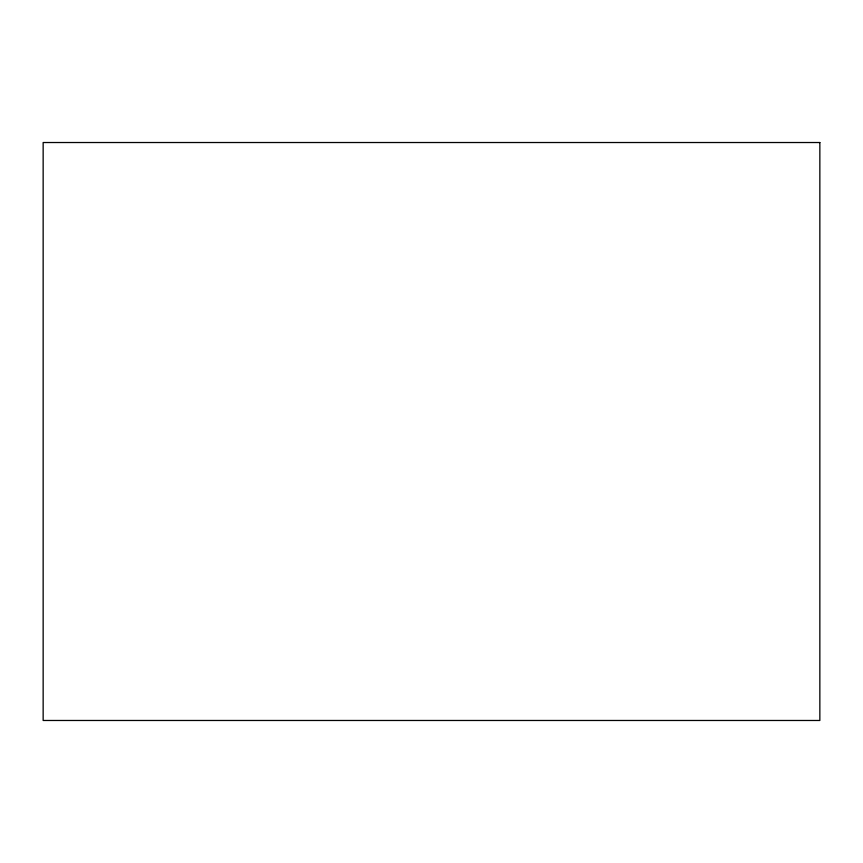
<?xml version="1.0" encoding="UTF-8"?>
<svg xmlns="http://www.w3.org/2000/svg" width="863" height="863" viewBox="0 0 863 863"><rect width="100%" height="100%" fill="white"/><g stroke="black" fill="none" stroke-linecap="round" stroke-linejoin="round"><path stroke-width="1.29" d="M819.85 142.524L43.15 142.524L43.15 720.476L819.85 720.476L819.85 142.524"/></g></svg>
